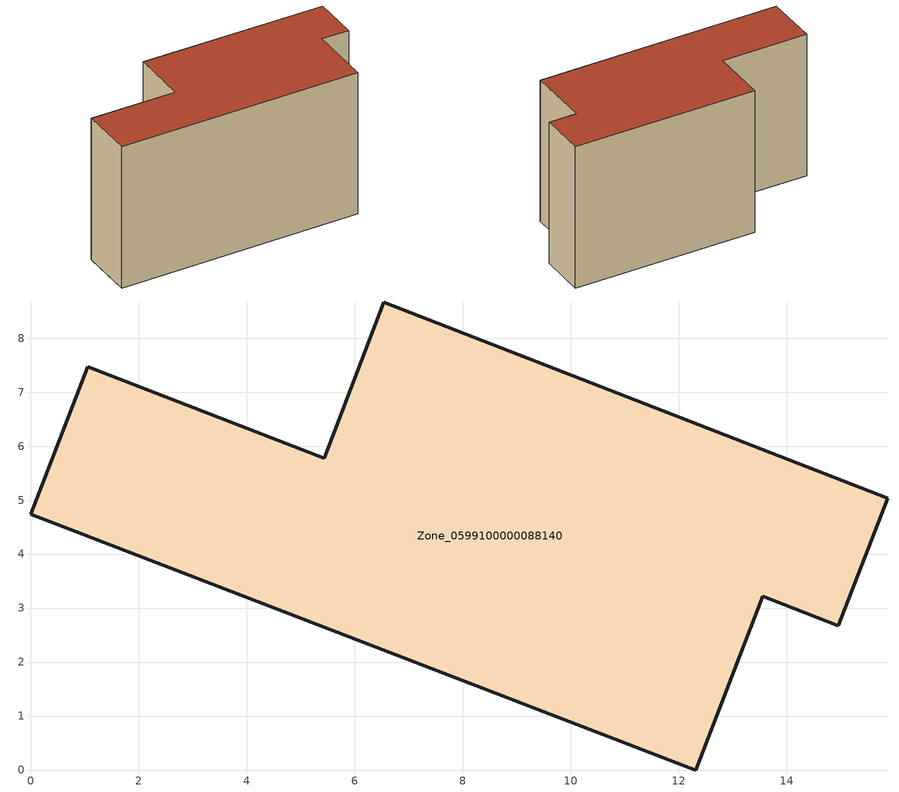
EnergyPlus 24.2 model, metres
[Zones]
Zone_0599100000088140
 floor ground (C_G): 12.32,0 0,4.74 1.05,7.47 5.43,5.78 6.54,8.67 15.87,5.03 14.96,2.67 13.56,3.22 z0
 wall outside (C_F): 5.43,5.78 1.05,7.47 0,4.74 12.32,0 13.56,3.22 14.96,2.67 15.87,5.03 6.54,8.67 5.43,5.78 z0:8.14
 roof outside (C_R): 15.87,5.03 6.54,8.67 5.43,5.78 1.05,7.47 0,4.74 12.32,0 13.56,3.22 14.96,2.67 z8.14
[BUILDING]
Pand.0599100000088140: North Axis=0; Terrain=City; Loads Convergence Tolerance Value=0.04; Temperature Convergence Tolerance Value=0.4; Solar Distribution=FullExterior; Maximum Number of Warmup Days=25; Minimum Number of Warmup Days=1
[Site:Location]
Rotterdam.The.Hague.AP_ZH_NLD Design_Conditions: Latitude=51.96; Longitude=4.45; Time Zone=1; Elevation=-4.5
[SITE:GROUNDTEMPERATURE:BUILDINGSURFACE]
18, 18, 18, 18, 18, 18, 18, 18, 18, 18, 18, 18
[MATERIAL] Thermal Absorptance=0.9; Solar Absorptance=0.7; Visible Absorptance=0.7
Name | Roughness | Thickness | Conductivity | Density | Specific Heat
G.TI.1975-1991 | MediumSmooth | 0.15 | 0.288461 | 540 | 1210
F.TI.1975-1991 | Rough | 0.3 | 0.230769 | 1920 | 840
R.TI.1975-1991 | MediumRough | 0.2 | 0.153846 | 1500 | 1000
[CONSTRUCTION]
C_G: G.TI.1975-1991
C_F: F.TI.1975-1991
C_R: R.TI.1975-1991
[ZONE]
Zone_0599100000088140: Type=1; Multiplier=1; Ceiling Height=Autocalculate; Volume=Autocalculate; Floor Area=autocalculate; Part of Total Floor Area=Yes
[ZONEINFILTRATION:DESIGNFLOWRATE]
Infil_Zone_0599100000088140: Zone or ZoneList or Space or SpaceList=Zone_0599100000088140; Schedule=AlwaysOn; Design Flow Rate Calculation Method=Flow/Area; Flow Rate per Floor Area=0.003; Constant Term Coefficient=1; Temperature Term Coefficient=0; Velocity Term Coefficient=0; Velocity Squared Term Coefficient=0
[HVACTEMPLATE:ZONE:IDEALLOADSAIRSYSTEM]
Zone_0599100000088140: Maximum Heating Supply Air Temperature=50; Minimum Cooling Supply Air Temperature=13; Maximum Heating Supply Air Humidity Ratio=0.0156; Minimum Cooling Supply Air Humidity Ratio=0.0077; Heating Limit=NoLimit; Cooling Limit=NoLimit; Dehumidification Control Type=ConstantSensibleHeatRatio; Cooling Sensible Heat Ratio=0.7; Dehumidification Setpoint=60; Humidification Control Type=None; Humidification Setpoint=30; Outdoor Air Method=None; Outdoor Air Flow Rate per Person=0.00944; Outdoor Air Flow Rate per Zone Floor Area=0; Outdoor Air Flow Rate per Zone=0; Demand Controlled Ventilation Type=None; Outdoor Air Economizer Type=NoEconomizer; Heat Recovery Type=None; Sensible Heat Recovery Effectiveness=0.7; Latent Heat Recovery Effectiveness=0.65
[ZONECONTROL:THERMOSTAT]
ThermostatControl_Zone_0599100000088140: Zone or ZoneList=Zone_0599100000088140; Control Type Schedule=DualSetpointControlType; Control 1=Thermostat_Zone_0599100000088140; Temperature Difference Between Cutout And Setpoint=0
[THERMOSTATSETPOINT:DUALSETPOINT]
Thermostat_Zone_0599100000088140: Heating Setpoint Temperature Schedule=HeatingSetpoint_Zone_0599100000088140; Cooling Setpoint Temperature Schedule=CoolingSetpoint_Zone_0599100000088140
[SCHEDULE:COMPACT]
HeatingSetpoint_Zone_0599100000088140: Through: 12/31, For: AllDays, Until: 24:00, 21
CoolingSetpoint_Zone_0599100000088140: Through: 12/31, For: AllDays, Until: 24:00, 24
DualSetpointControlType: Through: 12/31, For: AllDays, Until: 24:00, 4
AlwaysOn: Through: 12/31, For: AllDays, Until: 24:00, 1
